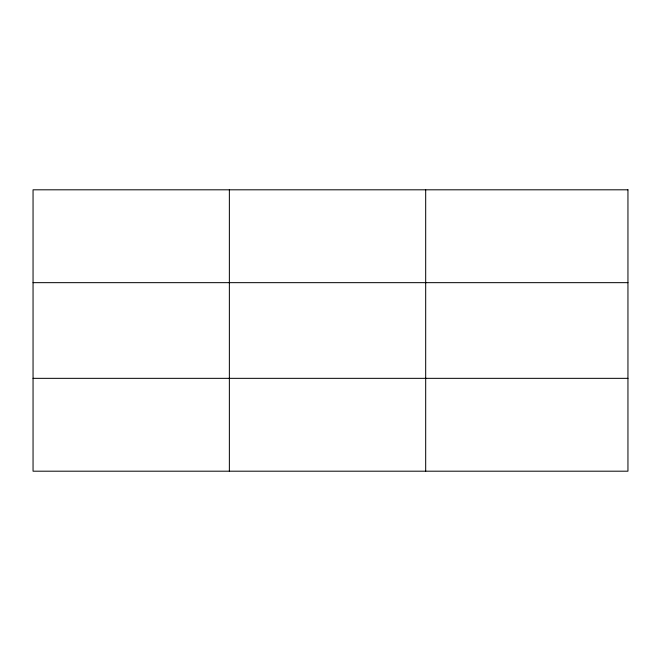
<?xml version="1.0" encoding="UTF-8"?>
<svg xmlns="http://www.w3.org/2000/svg" width="661" height="661" viewBox="0 0 661 661"><rect width="100%" height="100%" fill="white"/><g stroke="black" fill="none" stroke-linecap="round" stroke-linejoin="round"><path stroke-width="0.99" d="M229.367 471.194L229.367 189.806M425.684 471.194L425.684 189.806M33.05 282.66L627.95 282.66M33.05 378.34L627.95 378.34M627.95 189.806L33.05 189.806L33.05 471.194L627.95 471.194L627.95 189.806"/></g></svg>
